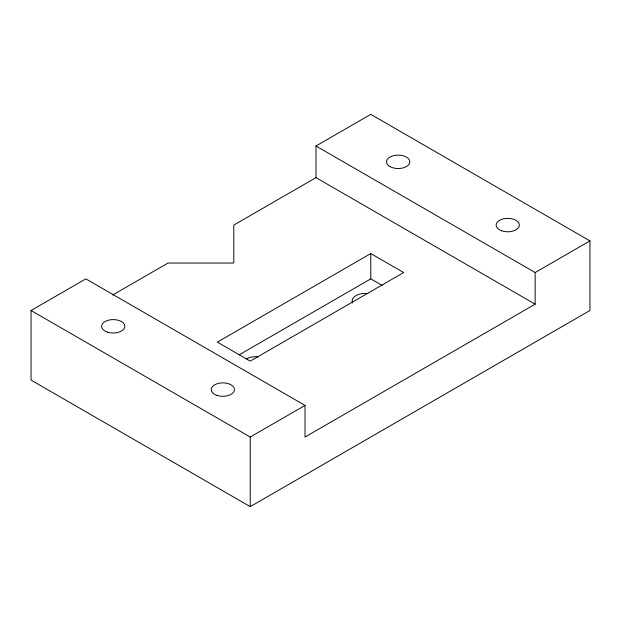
<?xml version="1.0" encoding="UTF-8"?>
<svg xmlns="http://www.w3.org/2000/svg" width="621" height="621" viewBox="0 0 621 621"><rect width="100%" height="100%" fill="white"/><g stroke="black" fill="none" stroke-linecap="round" stroke-linejoin="round"><path stroke-width="0.93" d="M315.98 145.997L370.776 114.365L589.95 240.901L589.95 310.5L250.224 506.635L31.05 380.099L31.05 310.5L85.845 278.868L305.02 405.404L305.02 437.037L535.155 304.174L535.155 272.534L315.98 145.997L315.98 177.629L535.155 304.174M112.68 295.006L168.035 263.048L233.791 263.048L233.791 225.081L315.98 177.629M370.776 253.554L217.35 342.132L250.224 361.119L403.65 272.541L370.776 253.554L370.776 278.868L239.147 354.855M31.05 310.5L250.224 437.037L305.02 405.404M535.155 272.534L589.95 240.901M370.776 278.868L382.28 285.505M250.224 437.037L250.224 506.635M352.573 302.978A13.173 7.607 0 0 1 367.865 293.554M246.39 358.899A13.173 7.607 0 0 1 258.282 356.819M217.016 395.398A11.62 6.715 0 0 0 234.451 389.584A11.62 6.715 0 0 0 217.016 383.778A11.62 6.715 0 0 0 217.016 395.398M107.433 332.126A11.62 6.715 0 0 0 124.868 326.32A11.62 6.715 0 0 0 107.433 320.506A11.62 6.715 0 0 0 107.433 332.126M501.636 230.787A11.62 6.715 0 0 0 519.373 225.299A11.62 6.715 0 0 0 502.265 219.174A11.62 6.715 0 0 0 501.636 230.787M389.949 166.56A11.62 6.715 0 0 0 409.394 163.548A11.62 6.715 0 0 0 395.166 155.335A11.62 6.715 0 0 0 389.949 166.56"/></g></svg>
